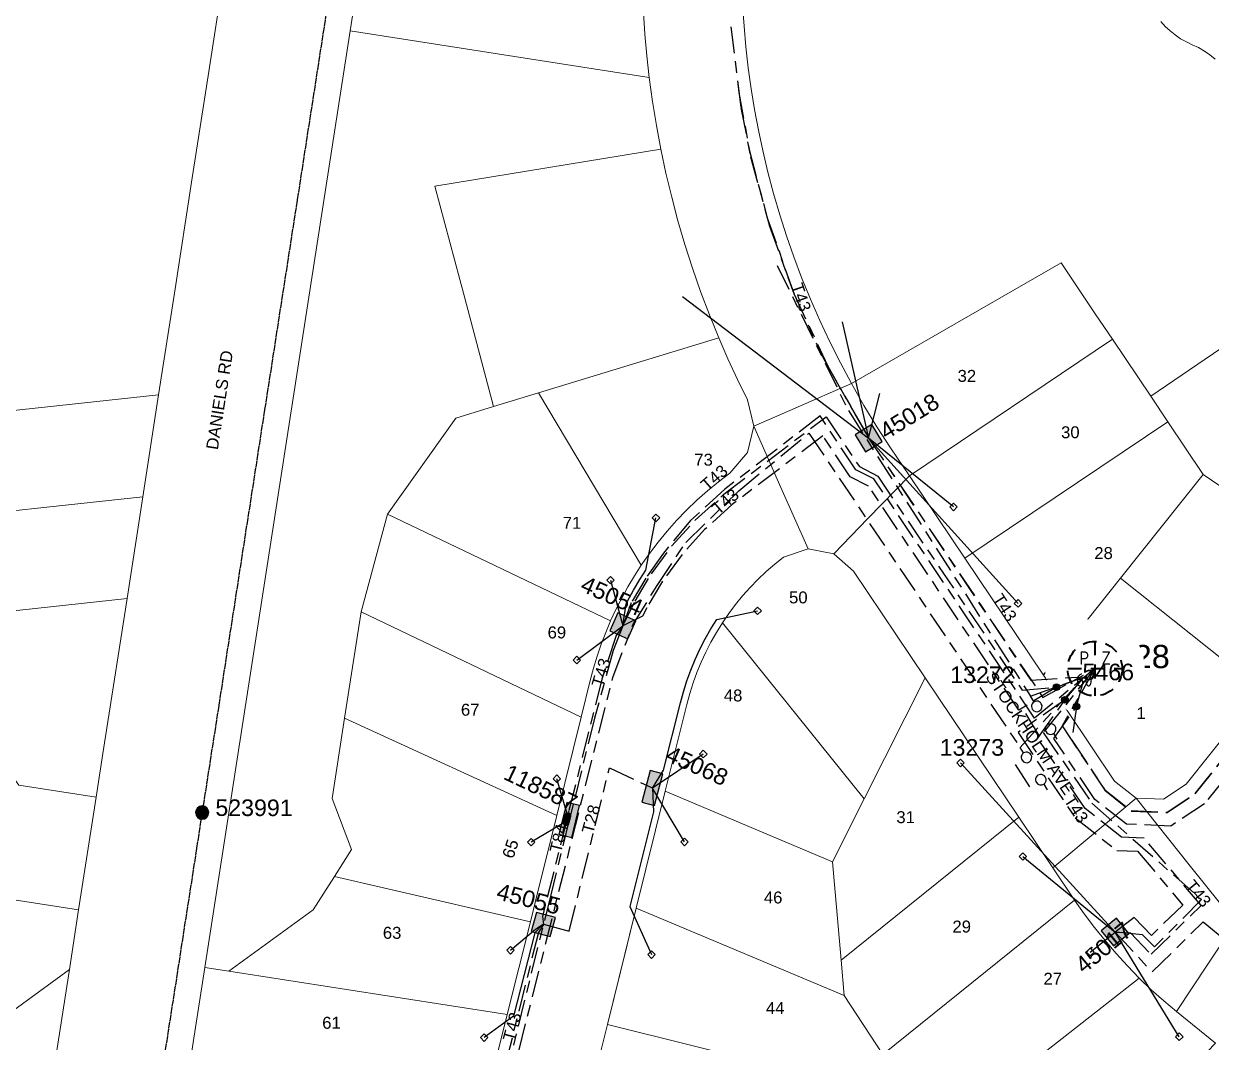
# Model space of a CAD drawing. Header units: metres. Extents: x 298351 to 299301, y 6265099 to 6266102.
# Drawn here: x 298971.4 to 299150.5, y 6265735 to 6265888.5 of the extents above; entities that cross this region are included whole.
import ezdxf
from ezdxf.enums import TextEntityAlignment as Align

# ---------------------------------------------------------------- set-up
doc = ezdxf.new("R2010")
doc.units = ezdxf.units.M
for name, pattern in [('Cable Exist OH', [1, 1, 0]), ('Cable Exist UG', [8.2, 4, -1.2, 1.8, -1.2]), ('Dash', [5, 3, -2]), ('HIDDEN', [0.375, 0.25, -0.125]), ('HIDDEN2', [0.1875, 0.125, -0.0625])]:
    doc.linetypes.add(name, pattern=pattern)
doc.layers.get('0').update_dxf_attribs({"color": 6})
for name, color, linetype, lineweight in [('Cadastre Land Parcels_SP_EXT', 9, 'Continuous', 5), ('Cadastre Other Property_SP_EXT', 9, 'HIDDEN', 5), ('Cadastre Roads_SP_EXT', 9, 'Continuous', 5)]:
    doc.layers.add(name, color=color, linetype=linetype, lineweight=lineweight)
for name, color, linetype in [('Equip_HV_EXT', 7, 'Continuous'), ('Equip_LV_EXT', 7, 'Continuous'), ('Equip_SL_EXT', 7, 'Continuous'), ('Mains_HV_EXT', 7, 'Continuous'), ('Mains_LV_EXT', 7, 'Continuous'), ('Mains_SL_EXT', 7, 'Continuous'), ('Services_SP_EXT', 7, 'Continuous'), ('Sub_SP_EXT', 7, 'Continuous'), ('SupportsOH_SP_TR_HV_LV_SL_EXT', 7, 'Continuous'), ('SupportsUG_SP_LV_EXT', 7, 'Continuous'), ('SupportsUG_SP_LV_SL_EXT', 7, 'Continuous')]:
    doc.layers.add(name, color=color, linetype=linetype)
doc.layers.get('0').freeze()
doc.styles.add('COLUMN_LABEL', font='arial.ttf')
doc.styles.add('iecARIAL', font='arial.ttf', dxfattribs={"height": 2})
doc.styles.add('IESYMBOL1', font='isocp.shx')
doc.styles.add('POLE_LABEL', font='arial.ttf')
doc.styles.add('SLCP_LABEL', font='arial.ttf', dxfattribs={"height": 3.5})
doc.styles.get("Standard").update_dxf_attribs({"font": 'arial.ttf'})
doc.styles.add('SWITCH_LABEL', font='arial.ttf', dxfattribs={"height": 2.5})

# ---------------------------------------------------------------- blocks, each defined once
blk = doc.blocks.new('SUB_PADMOUNT_EXT')
for points in [[(0, 0), (-3.84, 1.92), (-3.84, -1.92)], [(0, 0), (3.84, 1.92), (3.84, -1.92)]]:
    blk.add_hatch(color=256).paths.add_polyline_path(points)
for p, q in [((3.84, 1.92), (-3.84, -1.92)), ((-3.84, 1.92), (3.84, -1.92))]:
    blk.add_line(p, q)
blk.add_lwpolyline([(-3.84, -1.92), (3.84, -1.92), (3.84, 1.92), (-3.84, 1.92)], close=True)
for tag, height, flags, p in [('ASSET_NUM', 3.5, 8, (2, 2)), ('STREET_CODE', 0.2, 9, (1.5, 0)), ('CONSTRUCTED_VOLTAGE', 0.2, 9, (1.5, -0.2)), ('OPERATING_VOLTAGE', 0.2, 9, (1.5, -0.6)), ('ORIENTATION', 0.2, 9, (1.5, -0.8)), ('OWNED_BY', 0.2, 9, (1.5, -1)), ('OPERATED_BY', 0.2, 9, (1.5, -1.2)), ('SECONDARY_VOLTAGE', 0.2, 9, (1.5, -1.6)), ('STATE', 0.2, 9, (1.5, -1.8)), ('NO_PHASES', 0.2, 9, (1.5, -0.4)), ('MAINTAINED_BY', 0.2, 9, (1.5, -1.4)), ('SUBSTATION_TYPE', 0.2, 9, (1.5, -2.2)), ('STREETNAME', 0.2, 9, (1.5, -3)), ('SUBURB', 0.2, 9, (1.5, -3.2)), ('Z', 0.2, 1, (1.5, -3.6)), ('PARENT', 0.2, 9, (1.5, -2)), ('USAGE', 0.2, 9, (1.5, -2.4)), ('LEGEND', 0.2, 9, (1.5, -2.6)), ('LOCATION', 0.2, 9, (1.5, -2.8)), ('NOTES', 0.2, 9, (1.5, -3.4))]:
    blk.add_attdef(tag, text='', height=height, dxfattribs=dict(flags=flags)).set_placement(p, align=Align.MIDDLE_LEFT)
blk = doc.blocks.new('COLUMN_EXT')
blk.add_hatch(color=256).paths.add_polyline_path([(-1.49, 1.48), (-1.49, -1.49), (1.48, -1.49), (1.48, 1.48)])
blk.add_lwpolyline([(-1.49, -1.49), (1.48, -1.49), (1.48, 1.48), (-1.49, 1.48)], close=True)
for tag, height, style, flags, p in [('ASSET_NUM', 2.5, 'COLUMN_LABEL', 8, (2, 2)), ('STRUCTURE_PLANT_NUMBER', 0.2, 'POLE_LABEL', 9, (1.81, 0.03)), ('STREET_CODE', 0.2, 'COLUMN_LABEL', 9, (1.81, -0.2))]:
    blk.add_attdef(tag, text='', height=height, dxfattribs=dict(style=style, flags=flags)).set_placement(p, align=Align.MIDDLE_LEFT)
at = {"flags": 9}
for tag, p in [('COLUMN_TYPE', (1.81, -0.4)), ('OWNED_BY', (1.81, -0.6)), ('STATE', (1.81, -0.8)), ('USAGE', (1.81, -1)), ('STREETNAME', (1.81, -1.6)), ('SUBURB', (1.81, -1.8)), ('LEGEND', (1.81, -1.2)), ('LOCATION', (1.81, -1.4)), ('NOTES', (1.81, -2))]:
    blk.add_attdef(tag, text='', height=0.2, dxfattribs=at).set_placement(p, align=Align.MIDDLE_LEFT)
at = {"flags": 1}
blk.add_attdef('Z', (1.81, -2.35), '', height=0.2, dxfattribs=at)
blk = doc.blocks.new('PILLAR_EXT')
blk.add_hatch(color=256).paths.add_polyline_path([(-2.475, 0.99), (-2.475, -0.99), (2.475, -0.99), (2.475, 0.99)])
blk.add_lwpolyline([(-2.475, -0.99), (2.475, -0.99), (2.475, 0.99), (-2.475, 0.99)], close=True)
at = {"style": 'iecARIAL', "flags": 8}
blk.add_attdef('ASSET_NUM', (1.5, 3.5), '', height=2.5, dxfattribs=at)
for tag, p, flags in [('OWNED_BY', (0, -0.2), 9), ('STATE', (0, -0.4), 9), ('SUPPORT_TYPE', (0, -0.6), 9), ('STREETNAME', (0, -1.8), 9), ('USAGE', (0, -0.8), 9), ('LEGEND', (0, -1), 9), ('LOCATION', (0, -1.2), 9), ('NOTES', (0, -1.4), 9), ('PARENT', (0, -1.6), 9), ('SUBURB', (0, -2), 1)]:
    blk.add_attdef(tag, p, '', height=0.2, dxfattribs=dict(flags=flags))
blk = doc.blocks.new('CCP_EXT')
at = {"flags": 9}
for tag, p in [('STATE', (0, -1.8)), ('LIFE_SUPPORT', (0, -1.6)), ('NOTES', (0, -2))]:
    blk.add_attdef(tag, text='', height=0.2, dxfattribs=at).set_placement(p, align=Align.MIDDLE_LEFT)
blk.add_wipeout([(0, 0.57), (0.57, 0), (0, -0.57), (-0.57, 0)])
blk.add_lwpolyline([(-0.57, 0), (0, 0.57), (0.57, 0), (0, -0.57), (-0.57, 0)])
at = {"flags": 1}
blk.add_attdef('Z', (0, 0), '', height=0.2, dxfattribs=at)
at = {"flags": 9}
for tag, p in [('CCP_TYPE', (0, 0)), ('CONSTRUCTED_VOLTAGE', (0, -0.2)), ('OPERATING_VOLTAGE', (0, -0.6)), ('ORIENTATION', (0, -0.8)), ('OWNED_BY', (0, -1)), ('NO_PHASES', (0, -0.4)), ('USAGE', (0, -1.2)), ('LEGEND', (0, -1.4))]:
    blk.add_attdef(tag, text='', height=0.2, dxfattribs=at).set_placement(p, align=Align.MIDDLE_LEFT)
blk = doc.blocks.new('POLE_EXT')
blk.add_hatch(color=256).paths.add_polyline_path([(-1, 0, 1), (1, 0, 1)])
blk.add_lwpolyline([(-1, 0, 1), (1, 0, 1)], format="xyb", close=True)
for tag, height, flags, p in [('pNumber', 2.5, 8, (-17.84, 2.07)), ('OWNED_BY', 0.2, 9, (1.35, -0.4)), ('SPECIAL_USE', 0.2, 9, (1.35, -0.8)), ('STATE', 0.2, 9, (1.35, -1)), ('cLV', 0.2, 9, (1.35, -1.4)), ('hDepth', 0.2, 9, (1.35, -1.6)), ('hDia', 0.2, 9, (1.35, -1.8)), ('PARENT', 0.2, 9, (1.35, -0.6)), ('USAGE', 0.2, 9, (1.35, -1.2)), ('cHV', 0.2, 9, (1.35, -2)), ('cLinedev', 0.2, 9, (1.35, -3.4)), ('LBRACKET', 0.2, 9, (1.35, -2.2)), ('LExisting', 0.2, 9, (1.35, -2.4)), ('LANTNUMBER', 0.2, 9, (1.35, -2.6)), ('LOther', 0.2, 9, (1.35, -2.8)), ('LRemove', 0.2, 9, (1.35, -3)), ('LEGEND', 0.2, 9, (1.35, -3.2)), ('LOCATION', 0.2, 9, (1.35, -3.6)), ('pExisting', 0.2, 9, (1.35, -3.8)), ('pFooting', 0.2, 9, (1.35, -4.4)), ('pNew', 0.2, 9, (1.35, -4.6)), ('pRelocate', 0.2, 9, (1.35, -5)), ('pRemove', 0.2, 9, (1.35, -5.2)), ('pReplace', 0.2, 9, (1.35, -5.4)), ('PFNUMBER', 0.2, 9, (1.35, -4)), ('NEWPFNUMBER', 0.2, 9, (1.35, -4.2)), ('pStay', 0.2, 9, (1.35, -5.6)), ('pType', 0.2, 9, (1.35, -5.8)), ('cspan', 0.2, 9, (1.35, -6)), ('STREETNAME', 0.2, 9, (1.35, -6.2)), ('SUBURB', 0.2, 9, (1.35, -6.4)), ('OPERATED_BY', 0.2, 9, (1.36, -7.01)), ('NOTES', 0.2, 9, (1.35, -6.6)), ('MAINTAINED_BY', 0.2, 9, (1.36, -6.81))]:
    blk.add_attdef(tag, text='', height=height, dxfattribs=dict(flags=flags)).set_placement(p, align=Align.MIDDLE_LEFT)
at = {"style": 'POLE_LABEL'}
for tag, height, flags, p in [('ASSET_NUM', 2.5, 8, (2, 2)), ('STRUCTURE_PLANT_NUMBER', 0.2, 9, (1.35, 0.03)), ('STREET_CODE', 0.2, 9, (1.35, -0.2))]:
    blk.add_attdef(tag, text='', height=height, dxfattribs=dict(at, flags=flags)).set_placement(p, align=Align.MIDDLE_LEFT)
at = {"flags": 1}
blk.add_attdef('Z', (1.35, -7.33), '', height=0.2, dxfattribs=at)
blk = doc.blocks.new('SL_STJ_EXT')
h = blk.add_hatch(color=256)
edge = h.paths.add_edge_path()
edge.add_ellipse((-0.59, 0.13), major_axis=(0.226, 0.226), ratio=1, start_angle=45, end_angle=135)
edge.add_line((-0.91, 0.13), (-0.91, -0.13))
edge.add_ellipse((-0.59, -0.13), major_axis=(0.226, 0.226), ratio=1, start_angle=135, end_angle=225)
edge.add_line((-0.59, -0.45), (0.59, -0.45))
edge.add_ellipse((0.59, -0.13), major_axis=(-0.226, 0.226), ratio=1, start_angle=135, end_angle=225)
edge.add_line((0.91, -0.13), (0.91, 0.13))
edge.add_ellipse((0.59, 0.13), major_axis=(-0.226, 0.226), ratio=1, start_angle=225, end_angle=315)
edge.add_line((0.59, 0.45), (-0.59, 0.45))
blk.add_lwpolyline([(-0.91, 0.13), (-0.91, -0.13, 0.414214), (-0.59, -0.45), (0.59, -0.45, 0.414214), (0.91, -0.13), (0.91, 0.13, 0.414214), (0.59, 0.45), (-0.59, 0.45, 0.414214)], format="xyb", close=True)
at = {"flags": 1}
blk.add_attdef('Z', (0, 0), '', height=0.2, dxfattribs=at)
at = {"flags": 9}
for tag, p in [('ORIENTATION', (0, 0)), ('USAGE', (0, -0.2)), ('LEGEND', (0, -0.4)), ('NOTES', (0, -0.6))]:
    blk.add_attdef(tag, text='', height=0.2, dxfattribs=at).set_placement(p, align=Align.MIDDLE_LEFT)
blk = doc.blocks.new('LV_UG_DFUSE_CLOSED_EXT')
for points in [[(1, 0), (0, 0)], [(5.04, 0.73), (2.16, -0.72)], [(5.05, -0.71), (2.16, 0.72)], [(6.2, 0.01), (7.2, 0.01)]]:
    blk.add_lwpolyline(points)
for centre in [(1.8, 0), (5.4, 0.01)]:
    blk.add_circle(centre, 0.8)
at = {"flags": 9}
for tag, p in [('ACTUAL_STATUS', (0, 0)), ('CONSTRUCTED_VOLTAGE', (0, -0.2)), ('OPERATING_VOLTAGE', (0, -0.6)), ('ORIENTATION', (0, -0.8)), ('STATE', (0, -1)), ('SWITCH_TYPE', (0, -1.2)), ('NO_PHASES', (0, -0.4)), ('USAGE', (0, -1.4)), ('NOTES', (0, -1.6))]:
    blk.add_attdef(tag, text='', height=0.2, dxfattribs=at).set_placement(p, align=Align.MIDDLE_LEFT)
at = {"flags": 1}
blk.add_attdef('Z', (0, 0), '', height=0.2, dxfattribs=at)
blk = doc.blocks.new('SWG_HOLEC_SU_EXT')
blk.add_line((1.8, -2), (5.8, -2))
for points in [[(1, 0), (0, 0)], [(6.6, 0), (7.6, 0)]]:
    blk.add_lwpolyline(points)
for points in [[(1.8, -0.8, 1), (1.8, 0.8, 1)], [(5.8, -0.8, 1), (5.8, 0.8, 1)]]:
    blk.add_lwpolyline(points, format="xyb", close=True)
at = {"style": 'SWITCH_LABEL', "flags": 8}
blk.add_attdef('ASSET_NUM', text='', height=2.5, rotation=179.9544, dxfattribs=at).set_placement((-2.4, 0), align=Align.MIDDLE_LEFT)
at = {"flags": 1}
blk.add_attdef('Z', (0, 0), '', height=0.2, dxfattribs=at)
at = {"flags": 9}
for tag, p in [('ACTUAL_STATUS', (0, -0.4)), ('CONSTRUCTED_VOLTAGE', (0, -0.6)), ('OPERATING_VOLTAGE', (0, -1)), ('ORIENTATION', (0, -1.2)), ('OWNED_BY', (0, -1.4)), ('STATE', (0, -1.8)), ('NO_PHASES', (0, -0.8)), ('PARENT', (0, -1.6)), ('SWITCH_TYPE', (0, -2)), ('STREETNAME', (0, -2.6)), ('SUBURB', (0, -2.8)), ('USAGE', (0, -2.2)), ('LOCATION', (0, -2.4)), ('NOTES', (0, -3))]:
    blk.add_attdef(tag, text='', height=0.2, dxfattribs=at).set_placement(p, align=Align.MIDDLE_LEFT)
at = {"style": 'SWITCH_LABEL', "flags": 9}
blk.add_attdef('STREET_CODE', text='', height=0.2, dxfattribs=at).set_placement((0, -0.2), align=Align.MIDDLE_LEFT)
blk = doc.blocks.new('SLCP_ZELL_EXT')
blk.add_wipeout([(-0.24, 7.5), (-0.71, 7.47), (-1.17, 7.41), (-1.64, 7.32), (-2.09, 7.21), (-2.54, 7.06), (-2.98, 6.89), (-3.41, 6.69), (-3.82, 6.46), (-4.22, 6.21), (-4.6, 5.93), (-4.96, 5.63), (-5.31, 5.31), (-5.63, 4.96), (-5.93, 4.6), (-6.21, 4.22), (-6.46, 3.82), (-6.69, 3.41), (-6.89, 2.98), (-7.06, 2.54), (-7.21, 2.09), (-7.32, 1.64), (-7.41, 1.17), (-7.47, 0.71), (-7.5, 0.24), (-7.5, -0.24), (-7.47, -0.71), (-7.41, -1.17), (-7.32, -1.64), (-7.21, -2.09), (-7.06, -2.54), (-6.89, -2.98), (-6.69, -3.41), (-6.46, -3.82), (-6.21, -4.22), (-5.93, -4.6), (-5.63, -4.96), (-5.31, -5.31), (-4.96, -5.63), (-4.6, -5.93), (-4.22, -6.21), (-3.82, -6.46), (-3.41, -6.69), (-2.98, -6.89), (-2.54, -7.06), (-2.09, -7.21), (-1.64, -7.32), (-1.17, -7.41), (-0.71, -7.47), (-0.24, -7.5), (0.24, -7.5), (0.71, -7.47), (1.17, -7.41), (1.64, -7.32), (2.09, -7.21), (2.54, -7.06), (2.98, -6.89), (3.41, -6.69), (3.82, -6.46), (4.22, -6.21), (4.6, -5.93), (4.96, -5.63), (5.31, -5.31), (5.63, -4.96), (5.93, -4.6), (6.21, -4.22), (6.46, -3.82), (6.69, -3.41), (6.89, -2.98), (7.06, -2.54), (7.21, -2.09), (7.32, -1.64), (7.41, -1.17), (7.47, -0.71), (7.5, -0.24), (7.5, 0.24), (7.47, 0.71), (7.41, 1.17), (7.32, 1.64), (7.21, 2.09), (7.06, 2.54), (6.89, 2.98), (6.69, 3.41), (6.46, 3.82), (6.21, 4.22), (5.93, 4.6), (5.63, 4.96), (5.31, 5.31), (4.96, 5.63), (4.6, 5.93), (4.22, 6.21), (3.82, 6.46), (3.41, 6.69), (2.98, 6.89), (2.54, 7.06), (2.09, 7.21), (1.64, 7.32), (1.17, 7.41), (0.71, 7.47), (0.24, 7.5)])
at = {"linetype": 'Dash', "lineweight": 40, "ltscale": 0.7}
for p, q in [((0, 4.11), (0, -4.11)), ((-4.11, 0), (4.11, 0))]:
    blk.add_line(p, q, dxfattribs=at)
blk.add_circle((0, 0), 4.11, dxfattribs=at)
at = {"lineweight": 40, "style": 'IESYMBOL1'}
for s, p in [('P', (-1.6, 0)), ('Z', (1.7, 0)), ('60', (-1.61, -3.31))]:
    blk.add_text(s, height=2, dxfattribs=at).set_placement(p, align=Align.BOTTOM_CENTER)
at = {"style": 'SLCP_LABEL'}
for tag, height, flags, p in [('ASSET_NUM', 2.5, 8, (2, 2)), ('STREET_CODE', 0.2, 9, (0, -0.2))]:
    blk.add_attdef(tag, text='', height=height, dxfattribs=dict(at, flags=flags)).set_placement(p, align=Align.MIDDLE_LEFT)
at = {"flags": 1}
blk.add_attdef('Z', (0, 0), '', height=0.2, dxfattribs=at)
at = {"flags": 9}
for tag, p in [('CONSTRUCTED_VOLTAGE', (0, -0.4)), ('CONTROL_TYPE', (0, -0.6)), ('OPERATING_VOLTAGE', (0, -1)), ('ORIENTATION', (0, -1.2)), ('OWNED_BY', (0, -1.4)), ('NO_PHASES', (0, -0.8)), ('USAGE', (0, -1.6)), ('LOCATION', (0, -1.8)), ('STATE', (0, -2)), ('NOTES', (0, -2.2))]:
    blk.add_attdef(tag, text='', height=0.2, dxfattribs=at).set_placement(p, align=Align.MIDDLE_LEFT)
blk = doc.blocks.new('CONNECTOR_NODE_EXT')
h = blk.add_hatch(color=256)
edge = h.paths.add_edge_path()
edge.add_arc((0, 0), 0.5, 0, 360)
blk.add_circle((0, 0), 0.5)
at = {"flags": 1}
blk.add_attdef('Z', (0, 0), '', height=0.2, dxfattribs=at)
at = {"flags": 9}
for tag, p in [('CONNECTOR_TYPE', (0, 0)), ('CONSTRUCTED_VOLTAGE', (0, -0.2)), ('OPERATING_VOLTAGE', (0, -0.6)), ('ORIENTATION', (0, -0.8)), ('SUBTYPE', (0, -1)), ('NO_PHASES', (0, -0.4)), ('USAGE', (0, -1.2)), ('NOTES', (0, -1.4))]:
    blk.add_attdef(tag, text='', height=0.2, dxfattribs=at).set_placement(p, align=Align.MIDDLE_LEFT)

msp = doc.modelspace()

# ---------------------------------------------------------------- linework, layer by layer
at = {"layer": 'Cadastre Land Parcels_SP_EXT', "linetype": 'Continuous'}
for points in [[(299065.75, 6265880.44), (299057.32, 6265881.75), (299020.66, 6265887.45), (298998.76, 6265746.27), (299002.35, 6265745.7), (299015.09, 6265754.94), (299018.3, 6265760.01), (299020, 6265762.7), (299020.85, 6265764.05), (299017.94, 6265771.77), (299019.82, 6265783.85), (299022.31, 6265799.9), (299026.28, 6265814.62), (299036.6, 6265829.09), (299042.27, 6265830.82), (299037.92, 6265847.15), (299033.4, 6265864.06), (299067.5, 6265869.62), (299066.82, 6265873.21), (299066.24, 6265876.81), (299065.75, 6265880.44)], [(299179.86, 6265841.63), (299171.95, 6265853.22), (299141.36, 6265832.37), (299143.94, 6265828.52), (299149.26, 6265820.6), (299153.19, 6265817.92), (299179.86, 6265841.63)], [(299132.99, 6265844.82), (299127.84, 6265852.5), (299096.23, 6265834.29), (299098.11, 6265831.01), (299100.08, 6265827.79), (299102.14, 6265824.62), (299104.97, 6265820.41), (299135.58, 6265840.97), (299132.99, 6265844.82)], [(299081.51, 6265827.86), (299080.57, 6265831.82), (299079.05, 6265834.9), (299077.61, 6265838.02), (299076.23, 6265841.17), (299049.07, 6265832.89), (299064.54, 6265806.91), (299065.77, 6265808.67), (299067.07, 6265810.39), (299068.44, 6265812.05), (299069.87, 6265813.66), (299071.36, 6265815.21), (299072.92, 6265816.7), (299074.52, 6265818.13), (299076.19, 6265819.5), (299077.91, 6265820.8), (299080.56, 6265823.9), (299081.51, 6265827.86)], [(299143.94, 6265828.52), (299141.36, 6265832.37), (299135.58, 6265840.97), (299104.97, 6265820.41), (299113.33, 6265807.96), (299143.94, 6265828.52)], [(298989.38, 6265817.23), (298991.77, 6265832.6), (298961.51, 6265829.32), (298961.06, 6265827.46), (298960.53, 6265825.61), (298959.93, 6265823.79), (298959.25, 6265822), (298958.5, 6265820.23), (298957.69, 6265818.5), (298956.8, 6265816.8), (298955.85, 6265815.13), (298954.83, 6265813.51), (298989.38, 6265817.23)], [(299064.54, 6265806.91), (299049.07, 6265832.89), (299042.27, 6265830.82), (299036.6, 6265829.09), (299026.28, 6265814.62), (299059.92, 6265798.51), (299060.72, 6265800.25), (299061.59, 6265801.96), (299062.52, 6265803.64), (299063.5, 6265805.29), (299064.54, 6265806.91)], [(299136.8, 6265804.95), (299149.26, 6265820.6), (299143.94, 6265828.52), (299113.33, 6265807.96), (299125.17, 6265790.34), (299128.59, 6265794.65), (299136.8, 6265804.95)], [(299171.7, 6265805.3), (299153.19, 6265817.92), (299149.26, 6265820.6), (299136.8, 6265804.95), (299157.99, 6265788.09), (299171.7, 6265805.3)], [(298987.01, 6265801.91), (298989.38, 6265817.23), (298954.83, 6265813.51), (298953.61, 6265811.74), (298952.31, 6265810.04), (298950.94, 6265808.39), (298961.55, 6265799.15), (298987.01, 6265801.91)], [(299059.92, 6265798.51), (299026.28, 6265814.62), (299022.31, 6265799.9), (299055.46, 6265784), (299056.85, 6265789.55), (299057.34, 6265791.38), (299057.9, 6265793.19), (299058.51, 6265794.99), (299059.18, 6265796.76), (299059.92, 6265798.51)], [(298950.94, 6265808.39), (298949.48, 6265806.78), (298947.94, 6265805.24), (298970.67, 6265773.78), (298982.35, 6265771.97), (298983.37, 6265778.55), (298983.77, 6265781.07), (298987.01, 6265801.91), (298961.55, 6265799.15), (298950.94, 6265808.39)], [(299093.59, 6265808.63), (299089.72, 6265809.39), (299085.98, 6265808.11), (299084.66, 6265807.05), (299083.38, 6265805.94), (299082.14, 6265804.77), (299080.96, 6265803.55), (299079.83, 6265802.29), (299078.75, 6265800.97), (299077.73, 6265799.62), (299076.77, 6265798.22), (299098.16, 6265771.68), (299107.37, 6265789.94), (299096.56, 6265806.03), (299093.59, 6265808.63)], [(298982.35, 6265771.97), (298970.67, 6265773.78), (298947.94, 6265805.24), (298946.45, 6265803.87), (298944.89, 6265802.56), (298943.29, 6265801.32), (298941.63, 6265800.15), (298939.92, 6265799.05), (298938.17, 6265798.03), (298935.32, 6265796.44), (298960.5, 6265763.9), (298965.73, 6265757.12), (298979.71, 6265754.96), (298982.35, 6265771.97)], [(299157.99, 6265788.09), (299136.8, 6265804.95), (299128.59, 6265794.65), (299125.17, 6265790.34), (299135.9, 6265774.35), (299139.15, 6265771.81), (299143.27, 6265771.64), (299146.71, 6265773.92), (299157.99, 6265788.09)], [(299055.46, 6265784), (299022.31, 6265799.9), (299019.82, 6265783.85), (299051.8, 6265769.18), (299055.46, 6265784)], [(299098.16, 6265771.68), (299076.77, 6265798.22), (299075.88, 6265796.79), (299075.05, 6265795.32), (299074.28, 6265793.83), (299073.57, 6265792.3), (299072.93, 6265790.74), (299072.36, 6265789.16), (299071.85, 6265787.55), (299071.41, 6265785.93), (299068.16, 6265772.83), (299093.39, 6265762.21), (299098.16, 6265771.68)], [(299094.67, 6265747.37), (299121.48, 6265768.94), (299107.37, 6265789.94), (299098.16, 6265771.68), (299093.39, 6265762.21), (299094.67, 6265747.37)], [(299048.23, 6265754.8), (299048.55, 6265756.08), (299051.8, 6265769.18), (299019.82, 6265783.85), (299017.94, 6265771.77), (299020.85, 6265764.05), (299020, 6265762.7), (299018.3, 6265760.01), (299047.82, 6265753.17), (299048.23, 6265754.8)], [(299094.67, 6265747.37), (299093.39, 6265762.21), (299068.16, 6265772.83), (299063.79, 6265755.21), (299095.13, 6265742.03), (299094.67, 6265747.37)], [(299129.88, 6265756.43), (299126.61, 6265761.3), (299121.48, 6265768.94), (299094.67, 6265747.37), (299095.13, 6265742.03), (299100.98, 6265733.17), (299129.88, 6265756.43)], [(299047.83, 6265753.16), (299018.3, 6265760.01), (299015.09, 6265754.94), (299002.35, 6265745.7), (299044.33, 6265739.19), (299047.83, 6265753.16)], [(298978.31, 6265745.97), (298979.71, 6265754.96), (298965.73, 6265757.12), (298932.6, 6265732.9), (298933.05, 6265731.94), (298933.48, 6265730.96), (298933.92, 6265729.98), (298934.33, 6265729), (298934.73, 6265728.01), (298935.12, 6265727.01), (298935.51, 6265726.02), (298935.87, 6265725.01), (298936.24, 6265724), (298936.57, 6265722.99), (298936.91, 6265721.97), (298937.22, 6265720.95), (298937.54, 6265719.93), (298937.82, 6265718.9), (298938.11, 6265717.87), (298938.37, 6265716.84), (298978.31, 6265745.97)], [(299139.63, 6265744.67), (299137.85, 6265746.5), (299136.13, 6265748.38), (299134.47, 6265750.32), (299132.87, 6265752.3), (299131.34, 6265754.34), (299129.88, 6265756.43), (299100.98, 6265733.17), (299097.39, 6265728.25), (299111.27, 6265722.48), (299139.63, 6265744.67)], [(299095.13, 6265742.03), (299063.79, 6265755.21), (299059.44, 6265737.66), (299097.39, 6265728.25), (299100.98, 6265733.17), (299095.13, 6265742.03)], [(298973.27, 6265713.51), (298978.31, 6265745.97), (298938.37, 6265716.84), (298938.81, 6265715.14), (298939.17, 6265713.43), (298939.54, 6265711.71), (298939.84, 6265709.99), (298940.14, 6265708.26), (298940.37, 6265706.52), (298940.6, 6265704.8), (298940.75, 6265703.05), (298973.27, 6265713.51)], [(299044.33, 6265739.19), (299002.35, 6265745.7), (298998.76, 6265746.27), (298996.3, 6265730.45), (299040.47, 6265723.6), (299044.33, 6265739.19)], [(299151.11, 6265734.86), (299145.26, 6265739.62), (299143.33, 6265741.25), (299141.45, 6265742.93), (299139.63, 6265744.67), (299111.27, 6265722.48), (299125.49, 6265716.55), (299131.21, 6265714.18), (299151.11, 6265734.86)], [(299097.39, 6265728.25), (299059.44, 6265737.66), (299055.79, 6265723.01), (299088.5, 6265714.89), (299097.39, 6265728.25)]]:
    msp.add_lwpolyline(points, close=True, dxfattribs=at)
at = {"layer": 'Cadastre Other Property_SP_EXT', "linetype": 'HIDDEN2'}
msp.add_lwpolyline([(299125.17, 6265790.43), (299126.77, 6265788.04), (299130.74, 6265793.03), (299128.59, 6265794.74), (299125.17, 6265790.43)], close=True, dxfattribs=at)
at = {"layer": 'Cadastre Roads_SP_EXT', "linetype": 'Continuous'}
for points in [[(298971.92, 6265573.53), (298985.73, 6265662.47), (298986.47, 6265667.21), (298988.93, 6265683), (298991.39, 6265698.83), (298993.84, 6265714.62), (298996.3, 6265730.45), (298998.76, 6265746.27), (299020.66, 6265887.45), (299023.14, 6265903.24)], [(299001.62, 6265896.01), (298999.24, 6265880.67), (298996.85, 6265865.33), (298994.16, 6265847.94), (298991.77, 6265832.6), (298989.38, 6265817.23), (298987.01, 6265801.91), (298983.77, 6265781.07), (298983.37, 6265778.55), (298982.35, 6265771.97), (298979.71, 6265754.96), (298978.31, 6265745.97), (298973.27, 6265713.51), (298970.2, 6265693.71)], [(299064.87, 6265890.24), (299065.09, 6265886.97), (299065.38, 6265883.7), (299065.75, 6265880.44), (299066.24, 6265876.81), (299066.82, 6265873.21), (299067.5, 6265869.62), (299068.26, 6265865.99), (299069.13, 6265862.39), (299070.08, 6265858.82), (299071.1, 6265855.24), (299072.26, 6265851.69), (299073.5, 6265848.15), (299074.82, 6265844.64), (299076.23, 6265841.17), (299077.61, 6265838.02), (299079.05, 6265834.9), (299080.57, 6265831.82), (299081.51, 6265827.86), (299087.77, 6265830.6), (299096.23, 6265834.29), (299094.56, 6265837.41), (299092.97, 6265840.57), (299091.46, 6265843.78), (299090.04, 6265847.02), (299088.71, 6265850.3), (299087.54, 6265853.42), (299086.44, 6265856.57), (299085.43, 6265859.74), (299084.49, 6265862.94), (299083.64, 6265866.16), (299082.87, 6265869.41), (299082.21, 6265872.5), (299081.62, 6265875.62), (299081.11, 6265878.74), (299080.68, 6265881.88), (299080.32, 6265885.03), (299080.04, 6265888.18), (299079.83, 6265891.27)], [(299142.89, 6265888.88), (299143.55, 6265888.14), (299144.28, 6265887.46), (299145.05, 6265886.84), (299145.87, 6265886.28), (299146.73, 6265885.79), (299147.63, 6265885.36), (299148.56, 6265884.93), (299149.45, 6265884.42), (299150.29, 6265883.83), (299151.08, 6265883.19)], [(299157.99, 6265788.09), (299146.71, 6265773.92), (299143.27, 6265771.64), (299139.15, 6265771.81), (299147.18, 6265761.74), (299154.13, 6265753.05)]]:
    msp.add_lwpolyline(points, dxfattribs=at)
at = {"layer": 'Mains_LV_EXT', "linetype": 'Cable Exist UG'}
for points in [[(299078.04, 6265888.06), (299079.56, 6265875.85), (299081.03, 6265868.48), (299083.88, 6265858.04), (299087.54, 6265847.88), (299092, 6265838.06), (299098.82, 6265826.07)], [(299053.69, 6265768.52), (299050.9, 6265757.25)]]:
    msp.add_lwpolyline(points, dxfattribs=at)
at = {"layer": 'Mains_SL_EXT', "linetype": 'Cable Exist OH'}
for points in [[(299017.89, 6265895.61), (299008.25, 6265833.57), (298998.33, 6265769.62)], [(298998.33, 6265769.62), (298988.39, 6265705.63), (298978.19, 6265639.99)]]:
    msp.add_lwpolyline(points, dxfattribs=at)
at = {"layer": 'Mains_SL_EXT', "linetype": 'Cable Exist UG'}
for points in [[(299078.04, 6265888.06), (299079.27, 6265878.19), (299080.86, 6265869.36), (299083.53, 6265859.29), (299087.64, 6265847.66), (299092.66, 6265836.9), (299098.82, 6265826.07)], [(299053.34, 6265768.64), (299049.64, 6265753.94), (299049.79, 6265752.74)]]:
    msp.add_lwpolyline(points, dxfattribs=at)
at = {"layer": 'Services_SP_EXT'}
for points in [[(299070.75, 6265847.43), (299098.82, 6265826.07)], [(299094.86, 6265843.58), (299098.82, 6265826.07)], [(299098.82, 6265826.07), (299100.52, 6265832.79)]]:
    msp.add_lwpolyline(points, dxfattribs=at)

# ---------------------------------------------------------------- block references
at = {"layer": 'Equip_HV_EXT'}
ref = msp.add_blockref('SWG_HOLEC_SU_EXT', (299123.24, 6265787.16), dxfattribs=dict(at, rotation=301.3916196511136))
ref.add_attrib('ASSET_NUM', '13272', dxfattribs={"layer": '0', "height": 2.5, "style": 'SWITCH_LABEL'}).set_placement((299120.84, 6265788.41), align=Align.BOTTOM_RIGHT)
at = {"layer": 'Equip_LV_EXT'}
for p in [(299130.95, 6265791.02), (299131.36, 6265791.1), (299130.41, 6265790.41), (299130.61, 6265790.77)]:
    msp.add_blockref('LV_UG_DFUSE_CLOSED_EXT', p, dxfattribs=at)
at = {"layer": 'Equip_SL_EXT', "rotation": 75.82179511200616}
msp.add_blockref('SL_STJ_EXT', (299053.34, 6265768.64), dxfattribs=at)
at = {"layer": 'Sub_SP_EXT'}
ref = msp.add_blockref('SUB_PADMOUNT_EXT', (299131.36, 6265790.1), dxfattribs=at)
ref.add_attrib('ASSET_NUM', '5228', dxfattribs={"layer": '0', "height": 3.5}).set_placement((299133.36, 6265790.35), align=Align.BOTTOM_LEFT)
at = {"layer": 'SupportsOH_SP_TR_HV_LV_SL_EXT'}
ref = msp.add_blockref('POLE_EXT', (298998.33, 6265769.62), dxfattribs=at)
ref.add_attrib('ASSET_NUM', '523991', dxfattribs={"layer": '0', "height": 2.5, "rotation": 359.8463, "style": 'POLE_LABEL'}).set_placement((299000.33, 6265770.37), align=Align.MIDDLE_LEFT)
at = {"layer": 'SupportsUG_SP_LV_EXT'}
ref = msp.add_blockref('PILLAR_EXT', (299066.22, 6265773.32), dxfattribs=dict(at, rotation=74.98116773513527))
ref.add_attrib('ASSET_NUM', '45068', dxfattribs={"layer": '0', "height": 2.5, "rotation": 336.0662, "style": 'iecARIAL'}).set_placement((299067.72, 6265776.82), align=Align.BOTTOM_LEFT)
ref = msp.add_blockref('PILLAR_EXT', (299053.69, 6265768.52), dxfattribs=dict(at, rotation=76.09102794062576))
ref.add_attrib('ASSET_NUM', '118587', dxfattribs={"layer": '0', "height": 2.5, "rotation": 334.6162, "style": 'iecARIAL'}).set_placement((299055.19, 6265772.02), align=Align.TOP_RIGHT)
at = {"layer": 'SupportsUG_SP_LV_SL_EXT'}
ref = msp.add_blockref('COLUMN_EXT', (299098.82, 6265826.07), dxfattribs=dict(at, rotation=121.5160489647438))
ref.add_attrib('ASSET_NUM', '45018', dxfattribs={"layer": '0', "height": 2.5, "rotation": 31.6249, "style": 'COLUMN_LABEL'}).set_placement((299100.82, 6265826.82), align=Align.MIDDLE_LEFT)
ref = msp.add_blockref('COLUMN_EXT', (299061.76, 6265797.75), dxfattribs=dict(at, rotation=246.1326869105855))
ref.add_attrib('ASSET_NUM', '45054', dxfattribs={"layer": '0', "height": 2.5, "rotation": 336.1689, "style": 'COLUMN_LABEL'}).set_placement((299063.76, 6265798.5), align=Align.BOTTOM_RIGHT)
ref = msp.add_blockref('COLUMN_EXT', (299049.78, 6265752.74), dxfattribs=dict(at, rotation=254.9084177441662))
ref.add_attrib('ASSET_NUM', '45055', dxfattribs={"layer": '0', "height": 2.5, "rotation": 345.7784, "style": 'COLUMN_LABEL'}).set_placement((299051.78, 6265753.49), align=Align.BOTTOM_RIGHT)
ref = msp.add_blockref('COLUMN_EXT', (299135.98, 6265751.62), dxfattribs=dict(at, rotation=309.4828750665423))
ref.add_attrib('ASSET_NUM', '45017', dxfattribs={"layer": '0', "height": 2.5, "rotation": 39.5191, "style": 'COLUMN_LABEL'}).set_placement((299137.98, 6265752.37), align=Align.MIDDLE_RIGHT)

# ---------------------------------------------------------------- texts
at = {"layer": 'Cadastre Land Parcels_SP_EXT'}
for s, p in [('32', (299112.24, 6265834.55)), ('30', (299127.84, 6265826.05)), ('73', (299072.54, 6265821.92)), ('71', (299052.7, 6265812.4)), ('28', (299132.85, 6265807.84)), ('50', (299086.83, 6265801.16)), ('69', (299050.42, 6265795.88)), ('48', (299076.99, 6265786.38)), ('67', (299037.35, 6265784.23)), ('1', (299139.2, 6265783.72)), ('31', (299103.01, 6265768.03)), ('46', (299083.03, 6265755.93)), ('63', (299025.58, 6265750.6)), ('29', (299111.46, 6265751.54)), ('27', (299125.18, 6265743.68)), ('44', (299083.34, 6265739.26)), ('61', (299016.44, 6265737.04))]:
    msp.add_text(s, height=1.8, dxfattribs=at).set_placement(p)
msp.add_text('65', height=1.8, rotation=71.8869, dxfattribs=at).set_placement((299045.23, 6265762.56))
at = {"layer": 'Cadastre Roads_SP_EXT'}
for s, rotation, p in [('DANIELS RD', 81.1704, (299000.69, 6265824.22)), ('STOCKHOLM AVE', 303.8895, (299116.37, 6265790.07))]:
    msp.add_text(s, height=1.8, rotation=rotation, dxfattribs=at).set_placement(p)
at = {"layer": 'Mains_LV_EXT'}
for s, rotation, p in [('T43', 288.6875, (299087.11, 6265849.07)), ('T43', 41.0517, (299074.5, 6265818)), ('T43', 41.0517, (299076.19, 6265814.41)), ('T43', 73.4833, (299058.74, 6265788.4)), ('T43', 302.7532, (299128.21, 6265771.48)), ('T28', 75.0045, (299057.27, 6265766.32)), ('T84', 76.0911, (299052.43, 6265763.44)), ('T43', 309.2617, (299146.48, 6265758.54)), ('T43', 74.9682, (299045.37, 6265735.02))]:
    msp.add_text(s, height=1.8, rotation=rotation, dxfattribs=at).set_placement(p)

# ---------------------------------------------------------------- next in the draw order: block references
at = {"layer": 'Services_SP_EXT'}
for p in [(299111.62, 6265815.69), (299066.75, 6265814.04), (299059.91, 6265804.66), (299121.35, 6265801.15), (299082.09, 6265800.04), (299054.83, 6265792.62), (299073.9, 6265778.45), (299112.67, 6265777.1), (299051.81, 6265774.73), (299047.95, 6265765.16), (299071.07, 6265765.2), (299122.07, 6265763.01), (299044.83, 6265748.87), (299066.08, 6265748.22), (299132.24, 6265748.6), (299040.85, 6265735.71), (299145.67, 6265735.83)]:
    msp.add_blockref('CCP_EXT', p, dxfattribs=at)

# ---------------------------------------------------------------- next in the draw order: linework, layer by layer
at = {"layer": 'Cadastre Roads_SP_EXT', "linetype": 'Continuous'}
for points in [[(299055.79, 6265723.01), (299059.44, 6265737.66), (299062.42, 6265749.7), (299063.14, 6265752.61), (299063.79, 6265755.21), (299068.16, 6265772.83), (299071.41, 6265785.93), (299071.85, 6265787.55), (299072.36, 6265789.16), (299072.93, 6265790.74), (299073.58, 6265792.3), (299074.28, 6265793.83), (299075.05, 6265795.33), (299075.88, 6265796.79), (299076.77, 6265798.22), (299077.73, 6265799.62), (299078.75, 6265800.97), (299079.83, 6265802.29), (299080.96, 6265803.55), (299082.14, 6265804.77), (299083.37, 6265805.94), (299084.66, 6265807.05), (299085.98, 6265808.11), (299089.72, 6265809.39), (299085.61, 6265818.62), (299081.51, 6265827.86), (299080.55, 6265823.9), (299077.91, 6265820.8), (299076.19, 6265819.5), (299074.53, 6265818.13), (299072.92, 6265816.7), (299071.36, 6265815.21), (299069.87, 6265813.66), (299068.44, 6265812.05), (299067.07, 6265810.39), (299065.77, 6265808.67), (299064.54, 6265806.91), (299063.5, 6265805.29), (299062.52, 6265803.64), (299061.59, 6265801.96), (299060.72, 6265800.25), (299059.92, 6265798.51), (299059.18, 6265796.76), (299058.51, 6265794.99), (299057.9, 6265793.19), (299057.34, 6265791.38), (299056.85, 6265789.55), (299055.46, 6265784), (299051.8, 6265769.18), (299048.55, 6265756.08), (299048.23, 6265754.8), (299047.82, 6265753.17), (299044.33, 6265739.19), (299040.47, 6265723.6)], [(299176.97, 6265733.15), (299156.46, 6265749.85), (299154.13, 6265753.05), (299149.98, 6265746.77), (299145.26, 6265739.62), (299151.11, 6265734.86)]]:
    msp.add_lwpolyline(points, dxfattribs=at)
msp.add_lwpolyline([(299113.33, 6265807.96), (299104.97, 6265820.41), (299098.73, 6265813.95), (299093.59, 6265808.63), (299096.56, 6265806.03), (299107.37, 6265789.94), (299121.48, 6265768.94), (299126.61, 6265761.3), (299133.59, 6265767.14), (299139.15, 6265771.81), (299135.9, 6265774.35), (299125.17, 6265790.34), (299113.33, 6265807.96)], close=True, dxfattribs=at)
at = {"layer": 'Mains_HV_EXT', "linetype": 'Cable Exist UG'}
for points in [[(299085.04, 6265852.11), (299095.77, 6265830.23), (299123.24, 6265787.16)], [(299035.91, 6265614.15), (299036.74, 6265613.18), (299033.35, 6265617.13), (299030.37, 6265621.84), (299027.87, 6265627.77), (299026.68, 6265632.45), (299026.07, 6265638.39), (299026.17, 6265641.96), (299026.49, 6265644.95), (299032.09, 6265678.22), (299060.26, 6265790), (299063.27, 6265797.91), (299066.94, 6265803.85), (299071.28, 6265810.34), (299079.24, 6265818.13), (299089.83, 6265826.82), (299121.65, 6265779.45)]]:
    msp.add_lwpolyline(points, dxfattribs=at)
at = {"layer": 'Mains_LV_EXT', "linetype": 'Cable Exist UG'}
for points in [[(299061.76, 6265797.75), (299060.31, 6265794.08), (299057.49, 6265783.86), (299053.68, 6265768.47)], [(299049.8, 6265752.78), (299053.66, 6265751.73), (299059.75, 6265776.37), (299066.22, 6265773.32)], [(299050.9, 6265757.25), (299039.99, 6265713.35)], [(299135.98, 6265751.62), (299141.56, 6265745.61), (299149.26, 6265753.14), (299184.08, 6265724.78)]]:
    msp.add_lwpolyline(points, dxfattribs=at)
at = {"layer": 'Mains_SL_EXT', "linetype": 'Cable Exist UG'}
for points in [[(299061.76, 6265797.75), (299060.74, 6265796.3), (299058.6, 6265789.74), (299053.63, 6265769.88), (299053.34, 6265768.66)], [(299049.78, 6265752.74), (299049.03, 6265751.55), (299038.35, 6265708.78), (299038.55, 6265707.53)], [(299135.98, 6265751.62), (299141.56, 6265745.61), (299149.26, 6265753.14), (299184.08, 6265724.78)]]:
    msp.add_lwpolyline(points, dxfattribs=at)
at = {"layer": 'Services_SP_EXT'}
for points in [[(299111.62, 6265815.69), (299098.82, 6265826.07)], [(299121.35, 6265801.15), (299098.82, 6265826.07)], [(299061.76, 6265797.75), (299062.27, 6265801.09), (299062.27, 6265801.09), (299062.48, 6265801.5), (299063.38, 6265803.15), (299064.35, 6265804.76), (299065.24, 6265806.15), (299066.75, 6265814.04)], [(299059.91, 6265804.66), (299061.76, 6265797.75)], [(299066.22, 6265773.32), (299067.92, 6265776.02), (299067.92, 6265776.02), (299070.44, 6265786.18), (299070.89, 6265787.84), (299071.41, 6265789.48), (299072, 6265791.1), (299072.66, 6265792.7), (299073.38, 6265794.27), (299074.17, 6265795.8), (299075.02, 6265797.3), (299075.93, 6265798.75), (299082.09, 6265800.04)], [(299054.83, 6265792.62), (299061.76, 6265797.75)], [(299073.9, 6265778.45), (299066.22, 6265773.32)], [(299112.67, 6265777.1), (299135.98, 6265751.62)], [(299053.67, 6265768.45), (299051.81, 6265774.73)], [(299066.22, 6265773.32), (299066.37, 6265769.76), (299066.37, 6265769.76), (299062.82, 6265755.45), (299066.08, 6265748.22)], [(299071.07, 6265765.2), (299066.22, 6265773.32)], [(299053.7, 6265768.57), (299047.95, 6265765.16)], [(299122.07, 6265763.01), (299135.98, 6265751.62)], [(299049.75, 6265752.82), (299048.48, 6265751.49), (299048.48, 6265751.49), (299045.3, 6265738.94), (299040.85, 6265735.71)], [(299044.83, 6265748.87), (299048.59, 6265752.03), (299049.75, 6265752.82)], [(299132.24, 6265748.6), (299135.98, 6265751.62)], [(299145.67, 6265735.83), (299135.98, 6265751.62)]]:
    msp.add_lwpolyline(points, dxfattribs=at)

# ---------------------------------------------------------------- next in the draw order: block references
at = {"layer": 'Equip_HV_EXT'}
ref = msp.add_blockref('SWG_HOLEC_SU_EXT', (299121.65, 6265779.45), dxfattribs=dict(at, rotation=302.7577693043419))
ref.add_attrib('ASSET_NUM', '13273', dxfattribs={"layer": '0', "height": 2.5, "style": 'SWITCH_LABEL'}).set_placement((299119.25, 6265780.7), align=Align.TOP_RIGHT)

# ---------------------------------------------------------------- next in the draw order: texts
at = {"layer": 'Mains_LV_EXT'}
msp.add_text('T43', height=1.8, rotation=302.6991, dxfattribs=at).set_placement((299117.43, 6265801.87))

# ---------------------------------------------------------------- next in the draw order: block references
at = {"layer": 'Equip_SL_EXT'}
ref = msp.add_blockref('SLCP_ZELL_EXT', (299132.95, 6265791.32), dxfattribs=at)
ref.add_attrib('ASSET_NUM', '5466', dxfattribs={"layer": '0', "height": 2.5, "style": 'SLCP_LABEL'}).set_placement((299134.96, 6265792.07), align=Align.TOP_CENTER)

# ---------------------------------------------------------------- next in the draw order: linework, layer by layer
at = {"layer": 'Mains_HV_EXT', "linetype": 'Cable Exist UG'}
for points in [[(299121.65, 6265779.45), (299131.36, 6265790.1)], [(299123.24, 6265787.16), (299131.36, 6265790.1)]]:
    msp.add_lwpolyline(points, dxfattribs=at)
at = {"layer": 'Mains_LV_EXT', "linetype": 'Cable Exist UG'}
for points in [[(299061.76, 6265797.75), (299063.6, 6265801.47), (299066.07, 6265805.6), (299069.17, 6265809.81), (299072.68, 6265813.71), (299076.99, 6265817.6), (299092.4, 6265829.27), (299097.43, 6265821.77), (299100.19, 6265820.35), (299121.99, 6265788.06), (299127.15, 6265788.54)], [(299127.15, 6265788.54), (299121.48, 6265785.08), (299098.82, 6265818.81), (299096.06, 6265820.23), (299091.92, 6265826.4), (299078.26, 6265816.06), (299074.1, 6265812.29), (299070.73, 6265808.54), (299067.74, 6265804.49), (299065.36, 6265800.51), (299064.73, 6265799.24), (299061.76, 6265797.75)], [(299098.82, 6265826.07), (299123.27, 6265789.58), (299131.36, 6265790.1)], [(299173.26, 6265804.06), (299172.89, 6265800.38), (299149.45, 6265770.94), (299144.4, 6265767.6), (299137.69, 6265767.87), (299132.94, 6265771.61), (299126.77, 6265780.78), (299130.18, 6265785.63)], [(299130.18, 6265785.63), (299129.44, 6265780.54), (299134.42, 6265773.07), (299138.42, 6265769.92), (299143.84, 6265769.7), (299148.08, 6265772.51), (299171.56, 6265802), (299173.26, 6265804.06)], [(299127.15, 6265788.54), (299131.36, 6265790.1)], [(299128.43, 6265786.61), (299131.36, 6265790.1)], [(299130.18, 6265785.63), (299131.36, 6265790.1)], [(299128.43, 6265786.61), (299121.35, 6265781.69), (299129.97, 6265768.85), (299136.24, 6265763.92), (299139.39, 6265763.8), (299146.19, 6265755.66), (299141.46, 6265751.11), (299138.86, 6265753.82), (299135.98, 6265751.62)], [(299135.98, 6265751.62), (299138.33, 6265751.49), (299141.42, 6265748.27), (299148.96, 6265755.64), (299140.35, 6265765.76), (299139.14, 6265765.81), (299136.97, 6265765.9), (299131.45, 6265770.23), (299124.33, 6265780.83), (299128.43, 6265786.61)]]:
    msp.add_lwpolyline(points, dxfattribs=at)
at = {"layer": 'Mains_SL_EXT', "linetype": 'Cable Exist UG'}
for points in [[(299132.95, 6265791.32), (299123.85, 6265783.87), (299099.63, 6265819.92), (299096.89, 6265821.27), (299091.52, 6265829.41), (299077.16, 6265818.36), (299071.97, 6265813.67), (299067.73, 6265808.54), (299065.21, 6265804.96), (299063.04, 6265801.26), (299061.76, 6265797.75)], [(299098.82, 6265826.07), (299125.1, 6265786.97), (299132.95, 6265791.32)], [(299132.95, 6265791.32), (299128.02, 6265782.69), (299134.42, 6265772.99), (299138.42, 6265769.84), (299143.84, 6265769.62), (299148.08, 6265772.43), (299173.26, 6265804.06)], [(299132.95, 6265791.32), (299125.15, 6265781.69), (299132.49, 6265771.04), (299149.03, 6265756.51), (299141.94, 6265749.37), (299140.14, 6265751.19), (299135.98, 6265751.62)]]:
    msp.add_lwpolyline(points, dxfattribs=at)

# ---------------------------------------------------------------- next in the draw order: block references
at = {"layer": 'Equip_LV_EXT'}
for p in [(299127.15, 6265788.54), (299128.43, 6265786.61), (299130.18, 6265785.63)]:
    msp.add_blockref('CONNECTOR_NODE_EXT', p, dxfattribs=at)

doc.saveas('drawing.dxf')
